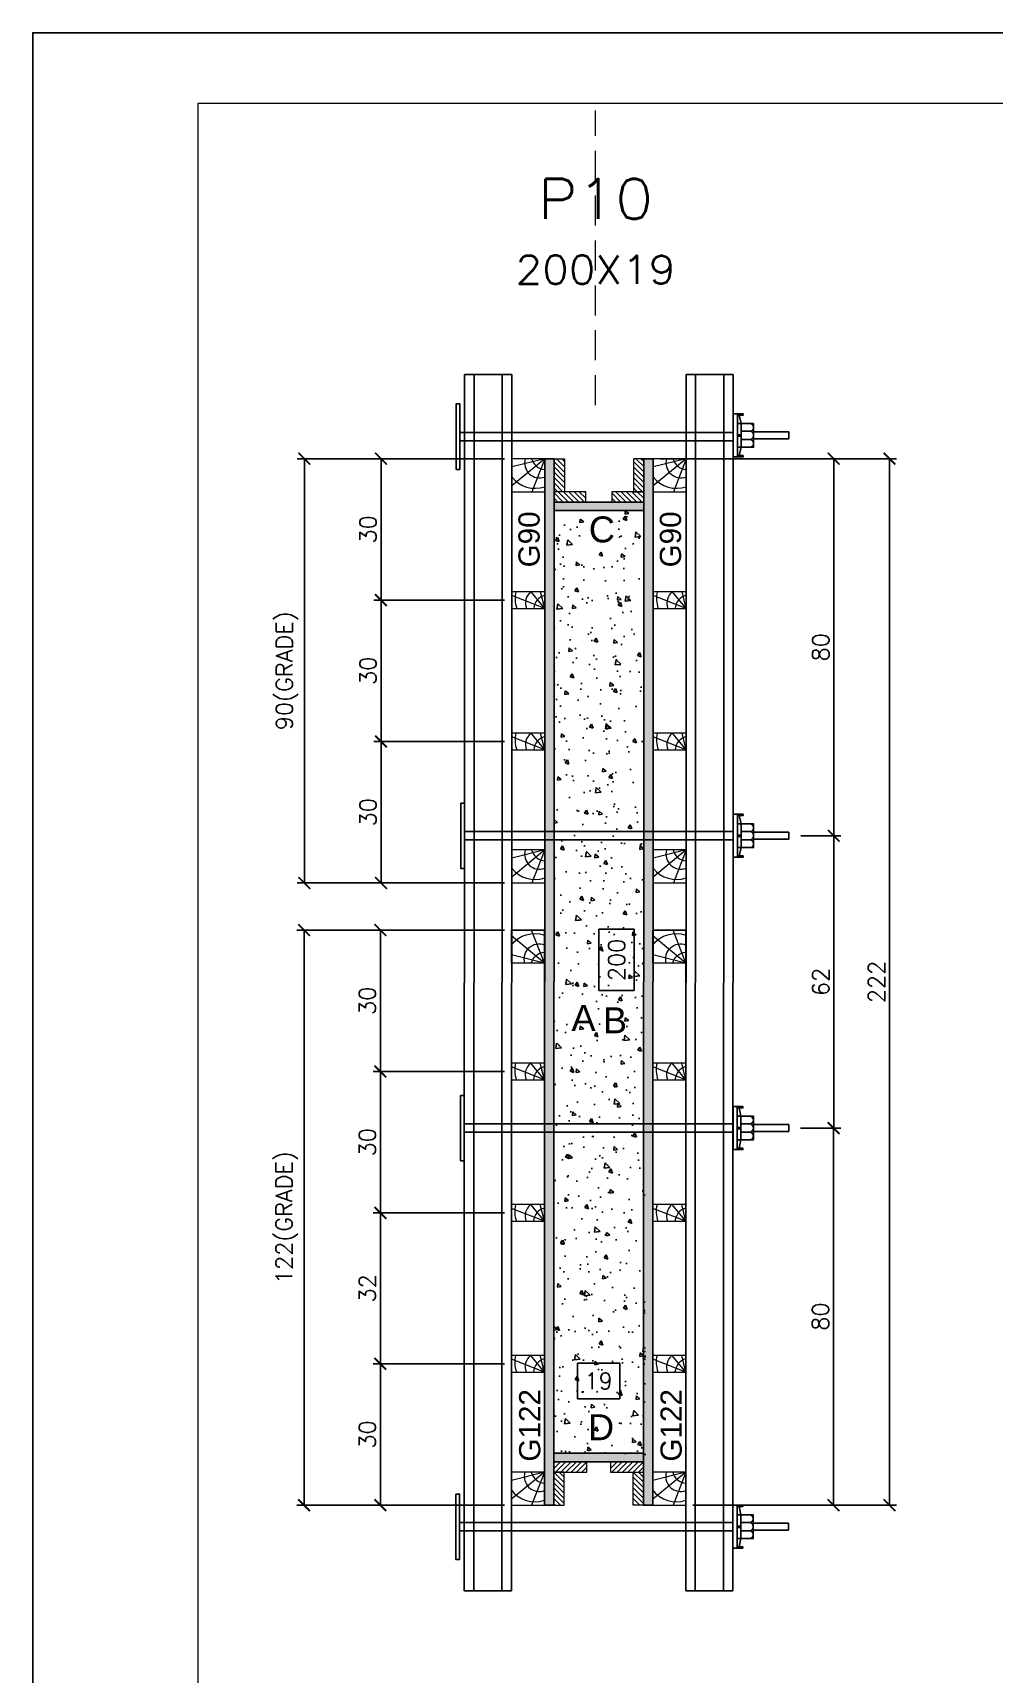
# Model space of a CAD drawing. Extents: x -23436 to 4767, y -4131 to 9755.
# Drawn here: x -20676 to -20269, y 3286 to 3982 of the extents above; entities that cross this region are included whole.
import ezdxf
from ezdxf.enums import TextEntityAlignment as Align

# ---------------------------------------------------------------- set-up
doc = ezdxf.new("R2010")
doc.units = 0
doc.header["$PDMODE"] = 2
doc.header["$PDSIZE"] = 10
doc.linetypes.add('CABLIN', pattern=[0.35, 0.25, -0.1])
doc.linetypes.add('HIDDEN', pattern=[9.525, 6.35, -3.175])
doc.layers.get('0').update_dxf_attribs({"lineweight": 13})
doc.layers.get('Defpoints').update_dxf_attribs({"lineweight": 13})
for name, color, linetype in [('Barra de Ancoragem', 20, 'Continuous'), ('CHAPA', 1, 'Continuous'), ('Concreto', 250, 'HIDDEN'), ('Cota', 4, 'Continuous'), ('Hachura', 252, 'CABLIN'), ('MB Logo', 254, 'Continuous'), ('Perfil Metálico', 224, 'Continuous'), ('Texto de Titulo', 7, 'Continuous'), ('Texto Qtd Sarr', 242, 'Continuous'), ('TEXTO_GERAL', 7, 'Continuous')]:
    doc.layers.add(name, color=color, linetype=linetype)
for name, color, linetype, lineweight in [('FOLHA MB', 7, 'Continuous', 13), ('Madeira', 100, 'Continuous', 13), ('sarrafo', 93, 'Continuous', 13), ('Texto Seção', 7, 'Continuous', 15)]:
    doc.layers.add(name, color=color, linetype=linetype, lineweight=lineweight)
doc.layers.add('Laje_Perimetro', color=7, linetype='Continuous', plot=False)
doc.styles.add('ARIAL', font='arial.ttf', dxfattribs={"oblique": 15, "height": 25})
doc.styles.add('ROMANS', font='romans.shx')
doc.styles.add('SANSSERIF', font='sas_____.pfb')
doc.dimstyles.new('COTA SECAO', dxfattribs={"dimtxt": 7, "dimasz": 5, "dimexe": 3, "dimexo": 3, "dimgap": 2, "dimtad": 3, "dimdec": 1, "dimlfac": 0.5, "dimzin": 12, "dimdsep": 46, "dimtxsty": 'ROMANS', "dimblk": 'ARCHTICK', "dimcen": 0, "dimclrd": 4, "dimclre": 4, "dimclrt": 1, "dimadec": 1, "dimazin": 3, "dimtfac": 1, "dimtdec": 1, "dimtmove": 0, "dimatfit": 3, "dimldrblk": 'OBLIQUE', "dimfxl": 0, "dimtolj": 1, "dimtzin": 12, "dimarcsym": 0})
doc.dimstyles.new('SECÇÃO 2', dxfattribs={"dimtxt": 7, "dimasz": 6, "dimexe": 0.18, "dimexo": 2, "dimgap": -4, "dimtad": 3, "dimdec": 1, "dimlfac": 0.5, "dimzin": 12, "dimdsep": 46, "dimtxsty": 'ROMANS', "dimblk": 'ARCHTICK', "dimcen": 0.09, "dimse1": 1, "dimse2": 1, "dimsd1": 1, "dimsd2": 1, "dimclrd": 180, "dimclre": 5, "dimclrt": 1, "dimadec": 0, "dimazin": 3, "dimtfac": 1, "dimtdec": 1, "dimtofl": 0, "dimtmove": 0, "dimatfit": 3, "dimldrblk": 'ARCHTICK', "dimfxl": 0, "dimtolj": 1, "dimtzin": 0, "dimarcsym": 0})
pattern_1 = [(315, (2474.1832, -5701.3742), (1.12253202, 1.12253202), [])]
pattern_2 = [(315, (2474.0585, -5766.3781), (1.12253202, 1.12253202), [])]

# ---------------------------------------------------------------- blocks, each defined once
blk = doc.blocks.new('A$C169d8357')
at = {"layer": 'FOLHA MB', "color": 1}
for points in [[(0, 1199.94), (0, 149.94), (1485.02, 149.94), (1485.02, 1199.94)], [(70, 1169.94), (70, 179.94), (1455.02, 179.94), (1455.02, 1169.94)]]:
    blk.add_lwpolyline(points, close=True, dxfattribs=at)
blk = doc.blocks.new('*D1808')
at = {"layer": 'Cota', "color": 180, "lineweight": -2, "transparency": 16777216}
for p, q in [((-20427.35, 3417.76), (-20445.35, 3417.76)), ((-20445.35, 3417.76), (-20445.35, 3402.76)), ((-20427.35, 3402.76), (-20427.35, 3417.76)), ((-20445.35, 3402.76), (-20427.35, 3402.76))]:
    blk.add_line(p, q, dxfattribs=at)
at = {"layer": 'Defpoints', "color": 0, "transparency": 16777216}
for p in [(-20417.35, 3398.76), (-20455.35, 3396.89), (-20417.35, 3396.89)]:
    blk.add_point(p, dxfattribs=at)
at = {"layer": 'Cota', "color": 1, "transparency": 16777216, "insert": (-20436.35, 3410.26), "char_height": 7, "attachment_point": 5, "style": 'ROMANS'}
blk.add_mtext('\\A1;19', dxfattribs=at)
blk = doc.blocks.new('_ArchTick')
at = {"color": 0, "linetype": 'ByBlock', "const_width": 0.15}
blk.add_lwpolyline([(-0.5, -0.5), (0.5, 0.5)], dxfattribs=at)
blk = doc.blocks.new('*D1809')
at = {"layer": 'Cota', "color": 180, "lineweight": -2, "transparency": 16777216}
for p, q in [((-20421.22, 3601.91), (-20436.22, 3601.91)), ((-20436.22, 3601.91), (-20436.22, 3575.91)), ((-20421.22, 3575.91), (-20421.22, 3601.91)), ((-20436.22, 3575.91), (-20421.22, 3575.91))]:
    blk.add_line(p, q, dxfattribs=at)
at = {"layer": 'Defpoints', "color": 0, "transparency": 16777216}
for p in [(-20417.22, 3779.58), (-20417.22, 3779.58), (-20417.35, 3379.57)]:
    blk.add_point(p, dxfattribs=at)
at = {"layer": 'Cota', "color": 1, "transparency": 16777216, "insert": (-20428.72, 3588.91), "char_height": 7, "attachment_point": 5, "rotation": 90, "style": 'ROMANS'}
blk.add_mtext('\\A1;200', dxfattribs=at)
blk = doc.blocks.new('*D1810')
at = {"layer": 'Cota', "color": 4, "lineweight": -2, "transparency": 16777216}
for p, q in [((-20396.22, 3801.58), (-20309.94, 3801.58)), ((-20312.94, 3357.57), (-20312.94, 3801.58)), ((-20396.35, 3357.57), (-20309.94, 3357.57))]:
    blk.add_line(p, q, dxfattribs=at)
at = {"layer": 'Defpoints', "color": 0, "transparency": 16777216}
for p in [(-20399.22, 3801.58), (-20312.94, 3801.58), (-20399.35, 3357.57)]:
    blk.add_point(p, dxfattribs=at)
at = {"layer": 'Cota', "color": 4, "lineweight": -2, "transparency": 16777216, "xscale": 5, "yscale": 5, "zscale": 5}
for p, rotation in [((-20312.94, 3801.58), 90), ((-20312.94, 3357.57), 270)]:
    blk.add_blockref('_ArchTick', p, dxfattribs=dict(at, rotation=rotation))
at = {"layer": 'Cota', "color": 1, "transparency": 16777216, "insert": (-20318.44, 3579.58), "char_height": 7, "attachment_point": 5, "rotation": 90, "style": 'ROMANS'}
blk.add_mtext('\\A1;222', dxfattribs=at)
blk = doc.blocks.new('_OBLIQUE')
at = {"color": 0, "linetype": 'ByBlock', "lineweight": -2}
for p, q in [((0, 0), (-1, 0)), ((-0.5, -0.5), (0.5, 0.5))]:
    blk.add_line(p, q, dxfattribs=at)
blk = doc.blocks.new('ERTYERTYUYTURTYUTRYU')
at = {"layer": 'Barra de Ancoragem'}
for p, q in [((8963.33, 10873.8), (8963.33, 10855.54)), ((8964.88, 10869.68), (8964.1, 10873.21)), ((8985.14, 10863.2), (8985.14, 10866.14)), ((8964.88, 10859.66), (8964.1, 10856.13))]:
    blk.add_line(p, q, dxfattribs=at)
at = {"layer": 'Barra de Ancoragem', "flags": 128}
for points in [[(8961.54, 10855.54), (8961.54, 10873.8), (8963.33, 10873.8), (8963.33, 10855.54)], [(8963.33, 10873.8), (8965.7, 10873.8), (8965.7, 10873.21), (8963.33, 10873.21)], [(8963.33, 10869.68), (8964.88, 10869.68), (8964.88, 10859.66), (8963.33, 10859.66)], [(8963.33, 10856.13), (8965.7, 10856.13), (8965.7, 10855.54), (8963.33, 10855.54)]]:
    blk.add_lwpolyline(points, close=True, dxfattribs=at)
for points in [[(8964.88, 10864.37), (8963.33, 10864.37), (8963.33, 10864.96), (8964.88, 10864.96), (8964.88, 10864.37), (8964.88, 10864.96)], [(8964.88, 10859.66), (8970.14, 10859.66), (8970.14, 10869.68), (8964.88, 10869.68)], [(8985.14, 10863.2), (8970.14, 10863.2), (8970.14, 10866.14), (8985.14, 10866.14)]]:
    blk.add_lwpolyline(points, dxfattribs=at)
for points in [[(8964.88, 10866.44), (8968.96, 10866.44, 0.729796), (8968.96, 10869.68, 0.729796)], [(8964.88, 10862.9), (8968.96, 10862.9, 0.666667), (8968.96, 10866.44, 0.666667)]]:
    blk.add_lwpolyline(points, format="xyb", dxfattribs=at)
at = {"layer": 'Barra de Ancoragem'}
blk.add_arc((8968.44, 10861.28), 1.7, 287.75636, 72.24364, dxfattribs=at)
blk = doc.blocks.new('PONTALETE')
at = {"layer": 'Madeira'}
for q in [(2.71, 7), (7, 5.76), (7, 1.74)]:
    blk.add_line((0, 0), q, dxfattribs=at)
blk.add_lwpolyline([(0, 0), (7, 0), (7, 7), (0, 7)], close=True, dxfattribs=at)
for centre, radius, start, end in [((2.04, 0.06), 6.23, 37.2818, 109.0913), ((1.09, 0.9), 3.19, 343.603, 109.9847), ((-0.21, -0.78), 3.09, 14.6322, 86.0383)]:
    blk.add_arc(centre, radius, start, end, dxfattribs=at)
blk = doc.blocks.new('MEIO PONTALETE')
at = {"layer": 'Madeira'}
for q in [(2.71, 7), (3.5, 2.88), (3.5, 0.87)]:
    blk.add_line((0, 0), q, dxfattribs=at)
blk.add_lwpolyline([(0, 0), (3.5, 0), (3.5, 7), (0, 7)], close=True, dxfattribs=at)
for centre, radius, start, end in [((2.04, 0.06), 6.23, 76.4499, 109.0913), ((1.09, 0.9), 3.19, 40.9063, 109.9847), ((-0.21, -0.78), 3.09, 14.6322, 86.0383)]:
    blk.add_arc(centre, radius, start, end, dxfattribs=at)
blk = doc.blocks.new('*D1811')
at = {"layer": 'Cota', "color": 4, "lineweight": -2, "transparency": 16777216}
for p, q in [((-20476.22, 3801.58), (-20531.68, 3801.58)), ((-20528.68, 3801.58), (-20528.68, 3741.58)), ((-20476.22, 3741.58), (-20531.68, 3741.58))]:
    blk.add_line(p, q, dxfattribs=at)
at = {"layer": 'Defpoints', "color": 0, "transparency": 16777216}
for p in [(-20473.22, 3801.58), (-20528.68, 3741.58), (-20473.22, 3741.58)]:
    blk.add_point(p, dxfattribs=at)
at = {"layer": 'Cota', "color": 4, "lineweight": -2, "transparency": 16777216, "xscale": 5, "yscale": 5, "zscale": 5}
for p, rotation in [((-20528.68, 3801.58), 90), ((-20528.68, 3741.58), 270)]:
    blk.add_blockref('_ArchTick', p, dxfattribs=dict(at, rotation=rotation))
at = {"layer": 'Cota', "color": 1, "transparency": 16777216, "insert": (-20534.18, 3771.58), "char_height": 7, "attachment_point": 5, "rotation": 90, "style": 'ROMANS'}
blk.add_mtext('\\A1;30', dxfattribs=at)
blk = doc.blocks.new('*D1812')
at = {"layer": 'Cota', "color": 4, "lineweight": -2, "transparency": 16777216}
for p, q in [((-20476.22, 3741.58), (-20531.68, 3741.58)), ((-20528.68, 3681.58), (-20528.68, 3741.58)), ((-20476.22, 3681.58), (-20531.68, 3681.58))]:
    blk.add_line(p, q, dxfattribs=at)
at = {"layer": 'Defpoints', "color": 0, "transparency": 16777216}
for p in [(-20528.68, 3741.58), (-20473.22, 3741.58), (-20473.22, 3681.58)]:
    blk.add_point(p, dxfattribs=at)
at = {"layer": 'Cota', "color": 4, "lineweight": -2, "transparency": 16777216, "xscale": 5, "yscale": 5, "zscale": 5}
for p, rotation in [((-20528.68, 3741.58), 90), ((-20528.68, 3681.58), 270)]:
    blk.add_blockref('_ArchTick', p, dxfattribs=dict(at, rotation=rotation))
at = {"layer": 'Cota', "color": 1, "transparency": 16777216, "insert": (-20534.18, 3711.58), "char_height": 7, "attachment_point": 5, "rotation": 90, "style": 'ROMANS'}
blk.add_mtext('\\A1;30', dxfattribs=at)
blk = doc.blocks.new('*D1813')
at = {"layer": 'Cota', "color": 4, "lineweight": -2, "transparency": 16777216}
for p, q in [((-20476.22, 3681.58), (-20531.68, 3681.58)), ((-20528.68, 3681.58), (-20528.68, 3621.58)), ((-20476.22, 3621.58), (-20531.68, 3621.58))]:
    blk.add_line(p, q, dxfattribs=at)
at = {"layer": 'Defpoints', "color": 0, "transparency": 16777216}
for p in [(-20473.22, 3681.58), (-20528.68, 3621.58), (-20473.22, 3621.58)]:
    blk.add_point(p, dxfattribs=at)
at = {"layer": 'Cota', "color": 4, "lineweight": -2, "transparency": 16777216, "xscale": 5, "yscale": 5, "zscale": 5}
for p, rotation in [((-20528.68, 3681.58), 90), ((-20528.68, 3621.58), 270)]:
    blk.add_blockref('_ArchTick', p, dxfattribs=dict(at, rotation=rotation))
at = {"layer": 'Cota', "color": 1, "transparency": 16777216, "insert": (-20534.18, 3651.58), "char_height": 7, "attachment_point": 5, "rotation": 90, "style": 'ROMANS'}
blk.add_mtext('\\A1;30', dxfattribs=at)
blk = doc.blocks.new('*D1814')
at = {"layer": 'Cota', "color": 4, "lineweight": -2, "transparency": 16777216}
for p, q in [((-20506.95, 3801.58), (-20564.21, 3801.58)), ((-20561.21, 3801.58), (-20561.21, 3621.58)), ((-20506.95, 3621.58), (-20564.21, 3621.58))]:
    blk.add_line(p, q, dxfattribs=at)
at = {"layer": 'Defpoints', "color": 0, "transparency": 16777216}
for p in [(-20503.95, 3801.58), (-20561.21, 3621.58), (-20503.95, 3621.58)]:
    blk.add_point(p, dxfattribs=at)
at = {"layer": 'Cota', "color": 4, "lineweight": -2, "transparency": 16777216, "xscale": 5, "yscale": 5, "zscale": 5}
for p, rotation in [((-20561.21, 3801.58), 90), ((-20561.21, 3621.58), 270)]:
    blk.add_blockref('_ArchTick', p, dxfattribs=dict(at, rotation=rotation))
at = {"layer": 'Cota', "color": 1, "transparency": 16777216, "insert": (-20568.54, 3711.58), "char_height": 7, "attachment_point": 5, "rotation": 90, "style": 'ROMANS'}
blk.add_mtext('\\A1;90(GRADE)', dxfattribs=at)
blk = doc.blocks.new('*D1815')
at = {"layer": 'Cota', "color": 4, "lineweight": -2, "transparency": 16777216}
for p, q in [((-20507.07, 3601.57), (-20564.33, 3601.57)), ((-20561.33, 3601.57), (-20561.33, 3357.57)), ((-20507.07, 3357.57), (-20564.33, 3357.57))]:
    blk.add_line(p, q, dxfattribs=at)
at = {"layer": 'Defpoints', "color": 0, "transparency": 16777216}
for p in [(-20504.07, 3601.57), (-20561.33, 3357.57), (-20504.07, 3357.57)]:
    blk.add_point(p, dxfattribs=at)
at = {"layer": 'Cota', "color": 4, "lineweight": -2, "transparency": 16777216, "xscale": 5, "yscale": 5, "zscale": 5}
for p, rotation in [((-20561.33, 3601.57), 90), ((-20561.33, 3357.57), 270)]:
    blk.add_blockref('_ArchTick', p, dxfattribs=dict(at, rotation=rotation))
at = {"layer": 'Cota', "color": 1, "transparency": 16777216, "insert": (-20568.67, 3479.57), "char_height": 7, "attachment_point": 5, "rotation": 90, "style": 'ROMANS'}
blk.add_mtext('\\A1;122(GRADE)', dxfattribs=at)
blk = doc.blocks.new('*D1816')
at = {"layer": 'Cota', "color": 4, "lineweight": -2, "transparency": 16777216}
for p, q in [((-20476.35, 3541.57), (-20531.96, 3541.57)), ((-20528.96, 3481.57), (-20528.96, 3541.57)), ((-20476.35, 3481.57), (-20531.96, 3481.57))]:
    blk.add_line(p, q, dxfattribs=at)
at = {"layer": 'Defpoints', "color": 0, "transparency": 16777216}
for p in [(-20528.96, 3541.57), (-20473.35, 3541.57), (-20473.35, 3481.57)]:
    blk.add_point(p, dxfattribs=at)
at = {"layer": 'Cota', "color": 4, "lineweight": -2, "transparency": 16777216, "xscale": 5, "yscale": 5, "zscale": 5}
for p, rotation in [((-20528.96, 3541.57), 90), ((-20528.96, 3481.57), 270)]:
    blk.add_blockref('_ArchTick', p, dxfattribs=dict(at, rotation=rotation))
at = {"layer": 'Cota', "color": 1, "transparency": 16777216, "insert": (-20534.46, 3511.57), "char_height": 7, "attachment_point": 5, "rotation": 90, "style": 'ROMANS'}
blk.add_mtext('\\A1;30', dxfattribs=at)
blk = doc.blocks.new('*D1817')
at = {"layer": 'Cota', "color": 4, "lineweight": -2, "transparency": 16777216}
for p, q in [((-20476.35, 3601.57), (-20531.96, 3601.57)), ((-20528.96, 3541.57), (-20528.96, 3601.57)), ((-20476.35, 3541.57), (-20531.96, 3541.57))]:
    blk.add_line(p, q, dxfattribs=at)
at = {"layer": 'Defpoints', "color": 0, "transparency": 16777216}
for p in [(-20528.96, 3601.57), (-20473.35, 3601.57), (-20473.35, 3541.57)]:
    blk.add_point(p, dxfattribs=at)
at = {"layer": 'Cota', "color": 4, "lineweight": -2, "transparency": 16777216, "xscale": 5, "yscale": 5, "zscale": 5}
for p, rotation in [((-20528.96, 3601.57), 90), ((-20528.96, 3541.57), 270)]:
    blk.add_blockref('_ArchTick', p, dxfattribs=dict(at, rotation=rotation))
at = {"layer": 'Cota', "color": 1, "transparency": 16777216, "insert": (-20534.46, 3571.57), "char_height": 7, "attachment_point": 5, "rotation": 90, "style": 'ROMANS'}
blk.add_mtext('\\A1;30', dxfattribs=at)
blk = doc.blocks.new('*D1818')
at = {"layer": 'Cota', "color": 4, "lineweight": -2, "transparency": 16777216}
for p, q in [((-20476.35, 3417.57), (-20531.96, 3417.57)), ((-20528.96, 3357.57), (-20528.96, 3417.57)), ((-20476.35, 3357.57), (-20531.96, 3357.57))]:
    blk.add_line(p, q, dxfattribs=at)
at = {"layer": 'Defpoints', "color": 0, "transparency": 16777216}
for p in [(-20528.96, 3417.57), (-20473.35, 3417.57), (-20473.35, 3357.57)]:
    blk.add_point(p, dxfattribs=at)
at = {"layer": 'Cota', "color": 4, "lineweight": -2, "transparency": 16777216, "xscale": 5, "yscale": 5, "zscale": 5}
for p, rotation in [((-20528.96, 3417.57), 90), ((-20528.96, 3357.57), 270)]:
    blk.add_blockref('_ArchTick', p, dxfattribs=dict(at, rotation=rotation))
at = {"layer": 'Cota', "color": 1, "transparency": 16777216, "insert": (-20534.46, 3387.57), "char_height": 7, "attachment_point": 5, "rotation": 90, "style": 'ROMANS'}
blk.add_mtext('\\A1;30', dxfattribs=at)
blk = doc.blocks.new('*D1819')
at = {"layer": 'Cota', "color": 4, "lineweight": -2, "transparency": 16777216}
for p, q in [((-20476.35, 3481.57), (-20531.96, 3481.57)), ((-20528.96, 3417.57), (-20528.96, 3481.57)), ((-20476.35, 3417.57), (-20531.96, 3417.57))]:
    blk.add_line(p, q, dxfattribs=at)
at = {"layer": 'Defpoints', "color": 0, "transparency": 16777216}
for p in [(-20528.96, 3481.57), (-20473.35, 3481.57), (-20473.35, 3417.57)]:
    blk.add_point(p, dxfattribs=at)
at = {"layer": 'Cota', "color": 4, "lineweight": -2, "transparency": 16777216, "xscale": 5, "yscale": 5, "zscale": 5}
for p, rotation in [((-20528.96, 3481.57), 90), ((-20528.96, 3417.57), 270)]:
    blk.add_blockref('_ArchTick', p, dxfattribs=dict(at, rotation=rotation))
at = {"layer": 'Cota', "color": 1, "transparency": 16777216, "insert": (-20534.46, 3449.57), "char_height": 7, "attachment_point": 5, "rotation": 90, "style": 'ROMANS'}
blk.add_mtext('\\A1;32', dxfattribs=at)
blk = doc.blocks.new('*D1820')
at = {"layer": 'Cota', "color": 4, "lineweight": -2, "transparency": 16777216}
for p, q in [((-20350.76, 3517.57), (-20333.73, 3517.57)), ((-20336.73, 3357.57), (-20336.73, 3517.57)), ((-20396.35, 3357.57), (-20333.73, 3357.57))]:
    blk.add_line(p, q, dxfattribs=at)
at = {"layer": 'Defpoints', "color": 0, "transparency": 16777216}
for p in [(-20353.76, 3517.57), (-20336.73, 3517.57), (-20399.35, 3357.57)]:
    blk.add_point(p, dxfattribs=at)
at = {"layer": 'Cota', "color": 4, "lineweight": -2, "transparency": 16777216, "xscale": 5, "yscale": 5, "zscale": 5}
for p, rotation in [((-20336.73, 3517.57), 90), ((-20336.73, 3357.57), 270)]:
    blk.add_blockref('_ArchTick', p, dxfattribs=dict(at, rotation=rotation))
at = {"layer": 'Cota', "color": 1, "transparency": 16777216, "insert": (-20342.23, 3437.57), "char_height": 7, "attachment_point": 5, "rotation": 90, "style": 'ROMANS'}
blk.add_mtext('\\A1;80', dxfattribs=at)
blk = doc.blocks.new('*D1821')
at = {"layer": 'Cota', "color": 4, "lineweight": -2, "transparency": 16777216}
for p, q in [((-20350.63, 3641.58), (-20333.6, 3641.58)), ((-20336.6, 3517.57), (-20336.6, 3641.58)), ((-20350.76, 3517.57), (-20333.6, 3517.57))]:
    blk.add_line(p, q, dxfattribs=at)
at = {"layer": 'Defpoints', "color": 0, "transparency": 16777216}
for p in [(-20353.63, 3641.58), (-20336.6, 3641.58), (-20353.76, 3517.57)]:
    blk.add_point(p, dxfattribs=at)
at = {"layer": 'Cota', "color": 4, "lineweight": -2, "transparency": 16777216, "xscale": 5, "yscale": 5, "zscale": 5}
for p, rotation in [((-20336.6, 3641.58), 90), ((-20336.6, 3517.57), 270)]:
    blk.add_blockref('_ArchTick', p, dxfattribs=dict(at, rotation=rotation))
at = {"layer": 'Cota', "color": 1, "transparency": 16777216, "insert": (-20342.1, 3579.58), "char_height": 7, "attachment_point": 5, "rotation": 90, "style": 'ROMANS'}
blk.add_mtext('\\A1;62', dxfattribs=at)
blk = doc.blocks.new('*D1822')
at = {"layer": 'Cota', "color": 4, "lineweight": -2, "transparency": 16777216}
for p, q in [((-20410.22, 3801.58), (-20333.6, 3801.58)), ((-20336.6, 3641.58), (-20336.6, 3801.58)), ((-20350.63, 3641.58), (-20333.6, 3641.58))]:
    blk.add_line(p, q, dxfattribs=at)
at = {"layer": 'Defpoints', "color": 0, "transparency": 16777216}
for p in [(-20413.22, 3801.58), (-20336.6, 3801.58), (-20353.63, 3641.58)]:
    blk.add_point(p, dxfattribs=at)
at = {"layer": 'Cota', "color": 4, "lineweight": -2, "transparency": 16777216, "xscale": 5, "yscale": 5, "zscale": 5}
for p, rotation in [((-20336.6, 3801.58), 90), ((-20336.6, 3641.58), 270)]:
    blk.add_blockref('_ArchTick', p, dxfattribs=dict(at, rotation=rotation))
at = {"layer": 'Cota', "color": 1, "transparency": 16777216, "insert": (-20342.1, 3721.58), "char_height": 7, "attachment_point": 5, "rotation": 90, "style": 'ROMANS'}
blk.add_mtext('\\A1;80', dxfattribs=at)
blk = doc.blocks.new('titulo1')
at = {"layer": 'Defpoints', "color": 252, "linetype": 'HIDDEN', "ltscale": 2}
blk.add_line((0, 0), (0, 125), dxfattribs=at)
at = {"layer": 'Defpoints', "style": 'ROMANS', "oblique": 15}
blk.add_attdef('FOLHA', text='', height=10, dxfattribs=at).set_placement((0, 15.58), align=Align.MIDDLE_CENTER)
at = {"layer": 'Texto Qtd Sarr', "color": 3, "style": 'ROMANS', "oblique": 15}
for tag, height, p in [('TITULO', 17, (0, 71.45)), ('SEÇÃO', 12, (0, 41.55))]:
    blk.add_attdef(tag, text='', height=height, dxfattribs=at).set_placement(p, align=Align.MIDDLE_CENTER)

msp = doc.modelspace()

# ---------------------------------------------------------------- hatches: boundary and pattern name
at = {"layer": 'Concreto'}
h = msp.add_hatch(dxfattribs=at)
h.set_pattern_fill('AR-CONC', color=256, scale=0.1, angle=-90)
h.set_pattern_definition([(320, (-30892.363, 11975.931), (-1.593909, -18.218467), [1.905, -20.955]), (265, (-30892.363, 11975.931), (19.105685, 3.524342), [1.524, -16.764058]), (10.45144, (-30892.496, 11974.413), (17.511775, -14.694125), [1.619, -17.809024]), (316.1842, (-30887.283, 11975.931), (-4.204233, -27.107904), [2.8575, -31.4325]), (6.63556, (-30887.633, 11973.672), (24.74261, -23.740413), [2.4285, -26.71356]), (261.18415, (-30887.283, 11975.93), (24.74261, -23.740413), [2.285997, -25.145973]), (291, (-30888.553, 11973.391), (-10.22652, -15.161439), [1.905, -20.955]), (236, (-30888.553, 11973.391), (18.418797, -6.180203), [1.524, -16.764]), (341.45145, (-30889.405, 11972.128), (8.192277, -21.341642), [1.619, -17.808994]), (307.5, (-30892.363, 11975.931), (8.455504, -0.3088603), [0, -16.5608, 0, -17.018, 0, -16.8275]), (277.5, (-30892.363, 11975.931), (10.0180575, -6.681966), [0, -9.7028, 0, -16.1798, 0, -6.4135]), (237.5, (-30892.363, 11981.5955), (-0.5728744, -13.5590595), [0, -6.35, 0, -19.812, 0, -26.289]), (227.5, (-30892.363, 11984.136), (2.542649, -14.812918), [0, -8.255, 0, -13.1572, 0, -18.669])])
h.paths.add_polyline_path([(-20418.287, 3780.073), (-20416.287, 3379.078), (-20455.347, 3379.574), (-20455.228, 3779.578)])
at = {"layer": 'Hachura'}
h = msp.add_hatch(color=256, dxfattribs=at)
h.dxf.hatch_style = 1
h.paths.add_polyline_path([(-20455.225, 3801.578), (-20459.225, 3801.578), (-20459.35, 3357.574), (-20455.35, 3357.574)])
h = msp.add_hatch(dxfattribs=at)
h.set_pattern_fill('ANSI31', color=256, scale=0.5, angle=270, style=0)
h.set_pattern_definition(pattern_1)
h.paths.add_polyline_path([(-20455.225, 3787.578), (-20450.825, 3787.578), (-20450.825, 3801.578), (-20455.225, 3801.578)])
h = msp.add_hatch(dxfattribs=at)
h.set_pattern_fill('ANSI31', color=256, scale=0.5, angle=270, style=0)
h.set_pattern_definition(pattern_1)
h.paths.add_polyline_path([(-20417.225, 3787.578), (-20421.625, 3787.578), (-20421.625, 3801.578), (-20417.225, 3801.578)])
h = msp.add_hatch(color=256, dxfattribs=at)
h.dxf.hatch_style = 1
h.paths.add_polyline_path([(-20417.225, 3801.578), (-20413.225, 3801.578), (-20413.35, 3357.574), (-20417.35, 3357.574)])
h = msp.add_hatch(dxfattribs=at)
h.set_pattern_fill('ANSI31', color=256, scale=0.5, angle=270, style=0)
h.set_pattern_definition([(315, (2449.6832, -5701.3742), (1.12253202, 1.12253202), [])])
h.paths.add_polyline_path([(-20441.725, 3787.578), (-20441.725, 3783.178), (-20455.225, 3783.178), (-20455.225, 3787.578)])
h = msp.add_hatch(color=256, dxfattribs=at)
h.dxf.hatch_style = 1
h.paths.add_polyline_path([(-20417.225, 3779.578), (-20417.225, 3783.178), (-20455.225, 3783.178), (-20455.225, 3779.578)])
h = msp.add_hatch(dxfattribs=at)
h.set_pattern_fill('ANSI31', color=256, scale=0.5, angle=270, style=0)
h.set_pattern_definition(pattern_1)
h.paths.add_polyline_path([(-20417.225, 3787.578), (-20417.225, 3783.178), (-20430.725, 3783.178), (-20430.725, 3787.578)])
h = msp.add_hatch(color=256, dxfattribs=at)
h.dxf.hatch_style = 1
h.paths.add_polyline_path([(-20417.35, 3375.974), (-20417.35, 3379.574), (-20455.35, 3379.574), (-20455.35, 3375.974)])
h = msp.add_hatch(dxfattribs=at)
h.set_pattern_fill('ANSI31', color=256, scale=0.5, angle=180, style=0)
h.set_pattern_definition([(225, (-29579.3015, -19553.4344), (1.12253202, -1.12253202), [])])
h.paths.add_polyline_path([(-20441.35, 3375.974), (-20441.35, 3371.574), (-20455.35, 3371.574), (-20455.35, 3375.974)])
h = msp.add_hatch(dxfattribs=at)
h.set_pattern_fill('ANSI31', color=256, scale=0.5, angle=270, style=0)
h.set_pattern_definition(pattern_2)
h.paths.add_polyline_path([(-20455.35, 3371.574), (-20450.95, 3371.574), (-20450.95, 3357.574), (-20455.35, 3357.574)])
h = msp.add_hatch(dxfattribs=at)
h.set_pattern_fill('ANSI31', color=256, scale=0.5, angle=180, style=0)
h.set_pattern_definition([(225, (-29555.3015, -19553.4344), (1.12253202, -1.12253202), [])])
h.paths.add_polyline_path([(-20417.35, 3375.974), (-20417.35, 3371.574), (-20431.35, 3371.574), (-20431.35, 3375.974)])
h = msp.add_hatch(dxfattribs=at)
h.set_pattern_fill('ANSI31', color=256, scale=0.5, angle=270, style=0)
h.set_pattern_definition(pattern_2)
h.paths.add_polyline_path([(-20417.35, 3371.574), (-20421.75, 3371.574), (-20421.75, 3357.574), (-20417.35, 3357.574)])

# ---------------------------------------------------------------- linework, layer by layer
for points in [[(-20473.225, 3621.578), (-20459.225, 3621.578), (-20459.225, 3801.578), (-20473.225, 3801.578)], [(-20413.225, 3621.578), (-20399.225, 3621.578), (-20399.225, 3801.578), (-20413.225, 3801.578)], [(-20473.35, 3357.574), (-20459.35, 3357.574), (-20459.35, 3601.574), (-20473.35, 3601.574)], [(-20413.35, 3357.574), (-20399.35, 3357.574), (-20399.35, 3601.574), (-20413.35, 3601.574)]]:
    msp.add_lwpolyline(points, close=True)
at = {"layer": 'Barra de Ancoragem', "flags": 128}
for points in [[(-20496.825, 3797.058), (-20496.825, 3824.794), (-20495.225, 3824.794), (-20495.225, 3797.058)], [(-20495.225, 3812.702), (-20379.225, 3812.702), (-20379.225, 3809.15), (-20495.225, 3809.15)], [(-20494.825, 3655.446), (-20494.825, 3627.709), (-20493.225, 3627.709), (-20493.225, 3655.446)], [(-20493.225, 3639.802), (-20379.225, 3639.802), (-20379.225, 3643.353), (-20493.225, 3643.353)], [(-20494.949, 3531.442), (-20494.949, 3503.705), (-20493.35, 3503.705), (-20493.35, 3531.442)], [(-20493.35, 3515.798), (-20379.35, 3515.798), (-20379.35, 3519.349), (-20493.35, 3519.349)], [(-20496.972, 3362.311), (-20496.972, 3334.574), (-20495.372, 3334.574), (-20495.372, 3362.311)], [(-20495.372, 3346.666), (-20379.35, 3346.666), (-20379.35, 3350.218), (-20495.372, 3350.218)]]:
    msp.add_lwpolyline(points, close=True, dxfattribs=at)
at = {"layer": 'CHAPA'}
for points in [[(-20455.225, 3801.578), (-20459.225, 3801.578), (-20459.35, 3357.574), (-20455.35, 3357.574)], [(-20417.225, 3801.578), (-20413.225, 3801.578), (-20413.35, 3357.574), (-20417.35, 3357.574)], [(-20417.225, 3779.578), (-20417.225, 3783.178), (-20455.225, 3783.178), (-20455.225, 3779.578)], [(-20417.35, 3375.974), (-20417.35, 3379.574), (-20455.35, 3379.574), (-20455.35, 3375.974)]]:
    msp.add_lwpolyline(points, close=True, dxfattribs=at)
at = {"layer": 'Laje_Perimetro'}
msp.add_lwpolyline([(-19191.377, 3982.259), (-20676.397, 3982.259), (-20676.397, 2932.259), (-19191.377, 2932.259)], close=True, dxfattribs=at)
at = {"layer": 'Perfil Metálico'}
for p, q in [((-20493.35, 3321.221), (-20493.225, 3837.338)), ((-20493.225, 3837.321), (-20473.225, 3837.321)), ((-20489.225, 3837.338), (-20489.35, 3321.221)), ((-20477.225, 3837.338), (-20477.35, 3321.221)), ((-20473.35, 3321.221), (-20473.225, 3837.338)), ((-20399.35, 3321.179), (-20399.225, 3837.296)), ((-20399.225, 3837.296), (-20379.225, 3837.296)), ((-20395.225, 3837.296), (-20395.35, 3321.179)), ((-20383.225, 3837.296), (-20383.35, 3321.179)), ((-20379.35, 3321.179), (-20379.225, 3837.296)), ((-20493.35, 3321.221), (-20473.35, 3321.221)), ((-20399.35, 3321.179), (-20379.35, 3321.179))]:
    msp.add_line(p, q, dxfattribs=at)
at = {"layer": 'sarrafo'}
for points in [[(-20450.825, 3801.578), (-20450.825, 3787.578), (-20455.225, 3787.578), (-20455.225, 3801.578)], [(-20450.825, 3801.578), (-20450.825, 3787.578), (-20455.225, 3787.578), (-20455.225, 3801.578)], [(-20421.625, 3801.578), (-20421.625, 3787.578), (-20417.225, 3787.578), (-20417.225, 3801.578)], [(-20421.625, 3801.578), (-20421.625, 3787.578), (-20417.225, 3787.578), (-20417.225, 3801.578)], [(-20455.225, 3783.178), (-20441.725, 3783.178), (-20441.725, 3787.578), (-20455.225, 3787.578)], [(-20430.725, 3783.178), (-20417.225, 3783.178), (-20417.225, 3787.578), (-20430.725, 3787.578)], [(-20430.725, 3783.178), (-20417.225, 3783.178), (-20417.225, 3787.578), (-20430.725, 3787.578)], [(-20455.35, 3371.574), (-20441.35, 3371.574), (-20441.35, 3375.974), (-20455.35, 3375.974)], [(-20455.35, 3371.574), (-20441.35, 3371.574), (-20441.35, 3375.974), (-20455.35, 3375.974)], [(-20450.95, 3357.574), (-20450.95, 3371.574), (-20455.35, 3371.574), (-20455.35, 3357.574)], [(-20450.95, 3357.574), (-20450.95, 3371.574), (-20455.35, 3371.574), (-20455.35, 3357.574)], [(-20431.35, 3371.574), (-20417.35, 3371.574), (-20417.35, 3375.974), (-20431.35, 3375.974)], [(-20431.35, 3371.574), (-20417.35, 3371.574), (-20417.35, 3375.974), (-20431.35, 3375.974)], [(-20421.75, 3357.574), (-20421.75, 3371.574), (-20417.35, 3371.574), (-20417.35, 3357.574)], [(-20421.75, 3357.574), (-20421.75, 3371.574), (-20417.35, 3371.574), (-20417.35, 3357.574)]]:
    msp.add_lwpolyline(points, close=True, dxfattribs=at)

# ---------------------------------------------------------------- block references
at = {"xscale": -1, "rotation": 180}
msp.add_blockref('ERTYERTYUYTURTYUTRYU', (-29340.77, 14676.118), dxfattribs=at)
for p in [(-29340.77, -7223.091), (-29340.847, -7347.1), (-29340.894, -7516.227)]:
    msp.add_blockref('ERTYERTYUYTURTYUTRYU', p)
at = {"layer": 'Madeira'}
for name, p, xscale, yscale, zscale, rotation in [('PONTALETE', (-20459.225, 3801.578), 2, 2, 2, 179.9999999999999), ('PONTALETE', (-20399.225, 3801.578), 2, 2, 2, 179.9999999999999), ('MEIO PONTALETE', (-20459.225, 3738.078), 1.999999997962732, 1.999999997962732, 1.999999997962732, 90), ('MEIO PONTALETE', (-20399.225, 3738.078), 1.999999997962732, 1.999999997962732, 1.999999997962732, 90), ('MEIO PONTALETE', (-20459.225, 3678.078), 1.999999997962732, 1.999999997962732, 1.999999997962732, 90), ('MEIO PONTALETE', (-20399.225, 3678.078), 1.999999997962732, 1.999999997962732, 1.999999997962732, 90), ('PONTALETE', (-20459.225, 3635.578), 2, 2, 2, 179.9999999999999), ('PONTALETE', (-20399.225, 3635.578), 2, 2, 2, 179.9999999999999), ('MEIO PONTALETE', (-20459.35, 3538.074), 1.999999997962732, 1.999999997962732, 1.999999997962732, 90), ('MEIO PONTALETE', (-20399.35, 3538.074), 1.999999997962732, 1.999999997962732, 1.999999997962732, 90), ('MEIO PONTALETE', (-20459.35, 3478.074), 1.999999997962732, 1.999999997962732, 1.999999997962732, 90), ('MEIO PONTALETE', (-20399.35, 3478.074), 1.999999997962732, 1.999999997962732, 1.999999997962732, 90), ('MEIO PONTALETE', (-20459.35, 3414.074), 1.999999997962732, 1.999999997962732, 1.999999997962732, 90), ('MEIO PONTALETE', (-20399.35, 3414.074), 1.999999997962732, 1.999999997962732, 1.999999997962732, 90), ('PONTALETE', (-20459.35, 3371.574), 2, 2, 2, 179.9999999999999), ('PONTALETE', (-20399.35, 3371.574), 2, 2, 2, 179.9999999999999)]:
    msp.add_blockref(name, p, dxfattribs=dict(at, xscale=xscale, yscale=yscale, zscale=zscale, rotation=rotation))
at = {"layer": 'Madeira', "xscale": -2, "yscale": 2, "zscale": 2}
for p in [(-20459.35, 3587.574), (-20399.35, 3587.574)]:
    msp.add_blockref('PONTALETE', p, dxfattribs=at)
at = {"layer": 'MB Logo'}
msp.add_blockref('A$C169d8357', (-20676.397, 2782.321), dxfattribs=at)
at = {"layer": 'Texto Seção'}
ref = msp.add_blockref('titulo1', (-20437.711, 3824.296), dxfattribs=at)
ref.add_attrib('TITULO', 'P10', dxfattribs={"layer": 'Texto de Titulo', "color": 7, "height": 17, "style": 'ROMANS', "width": 1.1}).set_placement((-20437.711, 3911.796), align=Align.MIDDLE_CENTER)
ref.add_attrib('SEÇÃO', '200X19', dxfattribs={"layer": 'Texto de Titulo', "color": 7, "height": 12, "style": 'ROMANS', "width": 1.1}).set_placement((-20437.711, 3881.796), align=Align.MIDDLE_CENTER)

# ---------------------------------------------------------------- texts
at = {"layer": 'TEXTO_GERAL', "color": 0, "linetype": 'Continuous', "style": 'SANSSERIF'}
for s, p in [('G90', (-20465.886, 3755.458)), ('G90', (-20405.886, 3755.458)), ('G122', (-20465.591, 3376.074)), ('G122', (-20405.591, 3376.074))]:
    msp.add_text(s, height=9, rotation=90, dxfattribs=at).set_placement(p, align=Align.MIDDLE_LEFT)
at = {"layer": 'TEXTO_GERAL', "style": 'ARIAL'}
for s, p in [('C', (-20434.969, 3771.577)), ('A', (-20442.761, 3564.295)), ('B', (-20429.431, 3563.284)), ('D', (-20435.332, 3390.626))]:
    msp.add_text(s, height=11, dxfattribs=at).set_placement(p, align=Align.MIDDLE_CENTER)

# ---------------------------------------------------------------- dimensions: what is measured, and where the dimension line sits
at = {"layer": 'Cota'}
for base, p1, p2, picture, middle in [((-20561.207, 3621.578), (-20503.95, 3801.578), (-20503.95, 3621.578), '*D1814', (-20568.541, 3711.578)), ((-20561.332, 3357.574), (-20504.075, 3601.574), (-20504.075, 3357.574), '*D1815', (-20568.665, 3479.574))]:
    dim = msp.add_linear_dim(base=base, p1=p1, p2=p2, angle=90, text='<>(GRADE)', dimstyle='COTA SECAO', dxfattribs=at)
    dim.commit()
    dim.dimension.update_dxf_attribs({"geometry": picture, "text_midpoint": middle})
for base, p1, p2, angle, picture, middle in [((-20528.676, 3741.578), (-20473.225, 3801.578), (-20473.225, 3741.578), 90, '*D1811', (-20534.176, 3771.578)), ((-20528.676, 3741.578), (-20473.225, 3681.578), (-20473.225, 3741.578), 270, '*D1812', (-20534.176, 3711.578)), ((-20528.676, 3621.578), (-20473.225, 3681.578), (-20473.225, 3621.578), 90, '*D1813', (-20534.176, 3651.578))]:
    dim = msp.add_linear_dim(base=base, p1=p1, p2=p2, angle=angle, dimstyle='COTA SECAO', override={"dimdec": 2, "dimtmove": 1}, dxfattribs=at)
    dim.commit()
    dim.dimension.update_dxf_attribs({"geometry": picture, "text_midpoint": middle})
for base, p1, p2, picture, middle in [((-20336.601, 3801.578), (-20353.633, 3641.578), (-20413.225, 3801.578), '*D1822', (-20342.101, 3721.578)), ((-20312.938, 3801.578), (-20399.35, 3357.574), (-20399.225, 3801.578), '*D1810', (-20318.438, 3579.576)), ((-20336.601, 3641.578), (-20353.757, 3517.574), (-20353.633, 3641.578), '*D1821', (-20342.101, 3579.576)), ((-20528.965, 3601.574), (-20473.35, 3541.574), (-20473.35, 3601.574), '*D1817', (-20534.465, 3571.574)), ((-20528.965, 3541.574), (-20473.35, 3481.574), (-20473.35, 3541.574), '*D1816', (-20534.465, 3511.574)), ((-20336.726, 3517.574), (-20399.35, 3357.574), (-20353.757, 3517.574), '*D1820', (-20342.226, 3437.574)), ((-20528.965, 3481.574), (-20473.35, 3417.574), (-20473.35, 3481.574), '*D1819', (-20534.465, 3449.574)), ((-20528.965, 3417.574), (-20473.35, 3357.574), (-20473.35, 3417.574), '*D1818', (-20534.465, 3387.574))]:
    dim = msp.add_linear_dim(base=base, p1=p1, p2=p2, angle=90, dimstyle='COTA SECAO', dxfattribs=at)
    dim.commit()
    dim.dimension.update_dxf_attribs({"geometry": picture, "text_midpoint": middle})
dim = msp.add_linear_dim(base=(-20417.225, 3779.578), p1=(-20417.35, 3379.574), p2=(-20417.225, 3779.578), angle=90, dimstyle='SECÇÃO 2', dxfattribs=at)
dim.commit()
dim.dimension.update_dxf_attribs({"geometry": '*D1809', "text_midpoint": (-20417.225, 3588.912), "dimtype": 160})
dim = msp.add_linear_dim(base=(-20417.35, 3398.762), p1=(-20455.35, 3396.894), p2=(-20417.35, 3396.894), dimstyle='SECÇÃO 2', dxfattribs=at)
dim.commit()
dim.dimension.update_dxf_attribs({"geometry": '*D1808', "text_midpoint": (-20436.35, 3410.262)})

doc.saveas('drawing.dxf')
